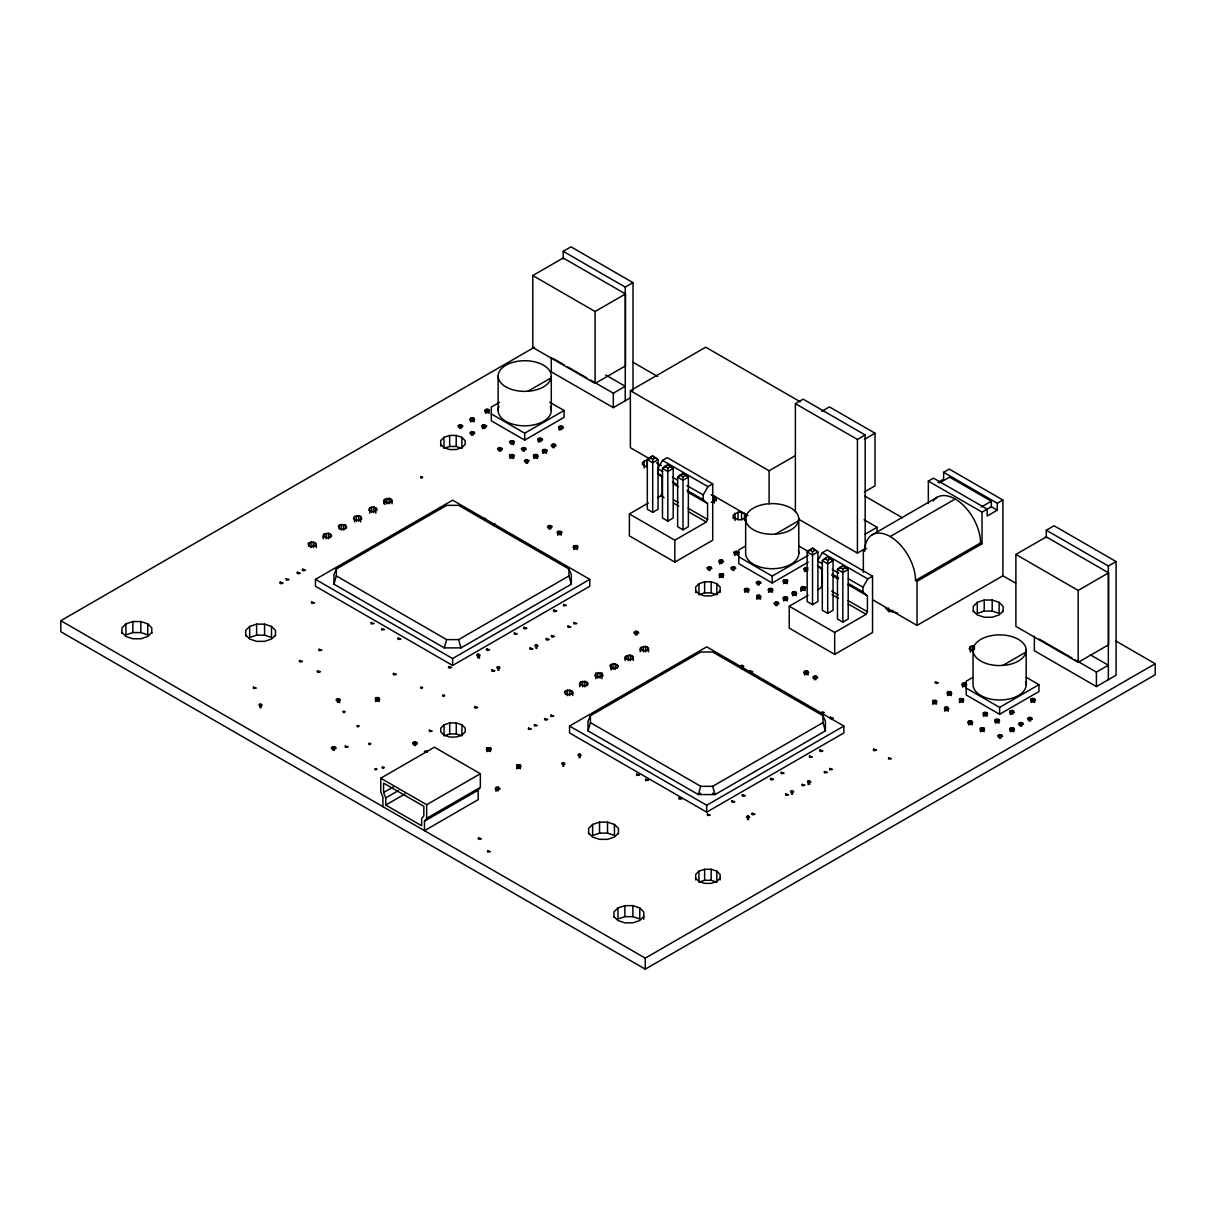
<?xml version="1.0" encoding="UTF-8"?>
<svg xmlns="http://www.w3.org/2000/svg" width="1216" height="1216" viewBox="0 0 1216 1216"><rect width="100%" height="100%" fill="white"/><g stroke="black" fill="none" stroke-linecap="round" stroke-linejoin="round"><path stroke-width="1.5" d="M498.134 376.048A26.57 15.337 0 0 1 524.704 360.711A26.57 15.337 0 0 1 551.274 376.048L550.362 380.015A26.57 15.337 0 0 1 531.574 390.868L524.704 391.385A26.57 15.337 0 0 1 498.134 376.048L498.134 410.491M745.651 518.943A26.57 15.337 0 0 1 772.206 503.606A26.57 15.337 0 0 1 798.775 518.943L797.878 522.926A26.57 15.337 0 0 1 779.091 533.763L772.206 534.28A26.57 15.337 0 0 1 745.651 518.943L745.651 553.386A26.57 15.337 0 0 0 774.531 568.662A26.57 15.337 0 0 0 798.38 550.711M973.043 650.226A26.57 15.337 0 0 1 999.613 634.889A26.57 15.337 0 0 1 1026.182 650.226L1025.27 654.208A26.57 15.337 0 0 1 1006.483 665.046L999.613 665.578A26.57 15.337 0 0 1 973.043 650.226L973.043 684.669A26.57 15.337 0 0 0 1001.923 699.945A26.57 15.337 0 0 0 1025.772 681.994M333.944 584.182L336.33 575.928L336.33 569.042L446.667 505.339L458.599 505.339L568.936 569.042L571.322 574.545L571.322 584.182L460.986 647.885L444.281 647.885L333.944 584.182L333.944 574.545L336.33 569.042M444.281 647.885L446.667 639.616L458.599 639.616L568.936 575.928L568.936 569.042M588.012 730.877L590.398 722.608L590.398 715.722L700.735 652.019L712.667 652.019L823.004 715.722L825.39 721.225L825.39 730.877L715.054 794.565L698.349 794.565L588.012 730.877L588.012 721.225L590.398 715.722M823.004 715.722L823.004 722.608L712.667 786.311L700.735 786.311L698.349 794.565L700.735 793.197M657.704 497.602L660.85 495.794L662.142 493.225L662.142 477.386L657.719 473.434L657.719 468.677L662.492 460.408L667.265 457.657L712.713 483.892L712.713 540.238L674.834 562.096L629.386 535.861L629.386 513.958L648.265 503.059M629.386 513.958L674.834 540.193L706.298 522.029L707.575 519.46L707.575 503.622L703.167 499.67L686.934 490.291M822.426 563.768L817.547 560.956L822.32 552.702L827.093 549.936L872.541 576.186L872.541 632.518L834.678 654.375L789.23 628.14L789.23 606.237L834.678 632.472L866.142 614.308L867.418 611.739L867.418 595.901L862.995 591.949L848.388 583.513M703.167 499.67L703.167 494.912L707.94 486.658L712.713 483.892M862.995 591.949L862.995 587.191L867.768 578.938L872.541 576.186M480.35 787.33L478.162 790.187L478.162 799.672L424.49 830.665L424.49 821.18L426.664 818.322L480.35 787.33L480.35 773.726L434.416 747.217L380.745 778.21L380.745 791.814L382.918 797.179L382.918 806.664M151.757 633.369L151.757 627.851L147.759 623.854L140.843 621.558L132.848 621.558L125.932 623.854L121.934 627.851L121.934 633.369M151.757 632.472L147.759 636.47L140.843 638.765L132.848 638.765L125.932 636.47L121.934 632.472M316.342 547.458L316.342 543.78L315.233 542.67L311.068 542.032L308.028 543.78L309.138 546.182L311.068 546.82L316.342 545.072M323.182 536.317L328.442 538.08L331.482 536.317L331.482 535.04L328.442 533.277L324.292 533.915L323.182 535.04L323.182 538.703M339.446 525.175L338.322 526.285L339.446 528.686L343.596 529.325L346.636 527.577L345.526 525.175L341.362 524.537L339.446 525.175L339.446 528.854M354.586 516.435L353.476 518.822L356.516 520.585L361.79 518.822L360.666 516.435L358.75 515.782L354.586 516.435L354.586 521.938M275.5 635.953L275.5 630.435L271.502 626.438L264.586 624.142L256.606 624.142L249.675 626.438L245.693 630.435L245.693 635.953M369.74 507.68L368.63 510.082L371.67 511.845L376.93 510.082L376.93 508.79L373.89 507.042L369.74 507.68L369.74 513.198M440.709 444.387L443.992 447.67L449.662 449.555L456.213 449.555L461.882 447.67L465.15 444.387L465.15 440.618L461.882 437.334L456.213 435.45L449.662 435.45L443.992 437.334L440.709 440.618L440.709 446.12M392.084 503.728L392.084 500.05L389.044 498.302L383.77 500.05L383.77 503.728M470.531 418.228L469.878 419.642L471.656 420.675L474.757 419.642L472.978 417.848L470.531 418.228L470.531 421.906M392.084 501.342L389.044 503.09L383.77 501.342M485.442 409.625L484.789 411.023L486.567 412.057L489.668 411.023L487.89 409.245L485.442 409.625L485.442 413.288M482.463 425.114L481.81 426.527L483.588 427.561L486.035 427.181L486.689 425.767L482.463 425.114L482.463 428.792M275.5 635.056L271.502 639.038L264.586 641.349L256.606 641.349L249.675 639.038L245.693 635.056M510.066 454.83L509.413 456.243L511.206 457.277L513.654 456.897L514.307 455.483L510.066 454.83L510.066 458.508M538.399 438.474L537.746 439.888L539.539 440.922L542.64 439.888L541.971 438.474L538.399 438.474L538.399 442.153M559.269 426.421L558.615 427.834L560.409 428.868L563.51 427.834L562.856 426.421L559.269 426.421L559.269 430.099M533.93 454.83L533.277 456.243L535.055 457.277L538.156 456.243L536.378 454.45L533.93 454.83L533.93 458.508M542.868 449.662L542.214 451.075L544.008 452.109L546.455 451.729L547.109 450.315L542.868 449.662L542.868 453.34M485.442 519.81L485.442 518.426L483.056 518.426M492.343 524.476L495.155 524.035L495.596 524.978L494.41 525.662M375.577 697.893L375.577 699.96L379.818 699.306L378.024 697.513L375.577 697.893L375.577 701.571M557.718 531.438L557.065 532.851L558.858 533.885L561.306 533.505L561.959 532.091L557.718 531.438L557.718 535.116M647.17 467.096L647.17 459.739L642.398 462.49L642.398 464.512L647.17 467.263M573.77 545.802L573.116 547.215L574.894 548.249L577.342 547.869L577.995 546.455L573.77 545.802L573.77 549.48M444.053 724.812L440.77 728.095L440.77 731.88L444.053 735.148L449.722 737.033L456.274 737.033L461.943 735.148L465.211 731.88L465.211 728.095L461.943 724.812L456.274 722.927L449.722 722.927L444.053 724.812L444.053 735.832L449.722 733.947L456.274 733.947L461.943 735.832L461.943 724.812M427.226 752.233L427.226 750.85L424.414 751.29L426.466 752.476M716.026 499.502L711.254 502.254M486.932 747.916L486.278 749.33L488.072 750.363L491.158 749.33L490.504 747.916L486.932 747.916L486.932 751.594M733.294 516.998L738.051 519.749L741.547 519.749L746.32 516.998L746.32 514.976L741.547 512.225L738.051 512.225L733.294 514.976L733.294 518.639M572.797 695.522L572.797 691.843L571.672 690.734L567.522 690.08L564.482 691.843L565.592 694.245L567.522 694.883L572.797 693.135M579.637 684.38L584.896 686.143L587.936 684.38L587.936 683.103L584.896 681.34L580.746 681.978L579.637 683.103L579.637 686.766M595.886 673.238L594.776 675.64L597.816 677.388L603.09 675.64L601.981 673.238L595.886 673.238L595.886 678.741M611.04 664.498L609.93 665.608L611.04 668.01L615.19 668.648L618.245 666.885L618.245 665.608L615.19 663.845L611.04 664.498L611.04 670.001M719.522 560.257L718.869 561.67L720.662 562.704L723.763 561.67L721.97 559.892L719.522 560.257L719.522 563.935M516.754 765.138L516.754 767.205L520.98 766.551L520.326 765.138L516.754 765.138L516.754 768.816M633.384 660.531L633.384 656.853L630.344 655.105L625.07 656.853L625.07 660.531M720.115 592.496L720.115 586.994L716.847 583.71L711.178 581.826L704.626 581.826L698.957 583.71L695.674 586.994L695.674 592.496M495.87 787.527L495.216 788.926L497.01 789.959L500.11 788.926L498.317 787.147L495.87 787.527L495.87 791.19M738.674 552.307L736.881 551.274L733.78 552.307L735.574 554.101L738.674 553.067M648.538 651.791L648.538 648.113L645.498 646.35L640.224 648.113L640.224 651.791M633.384 658.145L630.344 659.908L625.07 658.145M719.522 574.043L719.522 576.095L723.763 575.442L723.11 574.043L719.522 574.043L719.522 577.706M648.538 649.405L645.498 651.153L640.224 649.405M720.115 590.763L716.847 594.046L711.178 595.931L704.626 595.931L698.957 594.046L695.674 590.763M744.876 588.666L744.222 590.079L746.016 591.113L749.102 590.079L748.448 588.666L744.876 588.666L744.876 592.344M756.808 595.551L756.808 597.618L761.034 596.965L759.24 595.171L756.808 595.551L756.808 599.23M768.725 588.666L768.071 590.079L769.865 591.113L772.966 590.079L772.312 588.666L768.725 588.666L768.725 592.344M783.636 580.062L782.982 581.476L784.776 582.51L787.877 581.476L787.223 580.062L783.636 580.062L783.636 583.741M808.093 568.009L803.867 568.662L804.521 570.076L808.093 570.076M783.636 597.284L782.982 598.682L784.776 599.716L787.877 598.682L787.223 597.284L783.636 597.284L783.636 600.947M792.589 592.116L791.935 593.53L793.714 594.563L796.814 593.53L795.036 591.736L792.589 592.116L792.589 595.779M800.873 588.362L803.974 589.395L805.767 587.602L801.526 586.948L800.873 591.28M618.442 833.933L618.442 828.43L614.445 824.433L607.529 822.122L599.534 822.122L592.618 824.433L588.62 828.43L588.62 833.933M618.442 833.036L614.445 837.034L607.529 839.344L599.534 839.344L592.618 837.034L588.62 833.036M804.521 671.308L803.867 672.722L805.646 673.755L808.746 672.722L806.953 670.928L804.521 671.308L804.521 674.986M643.781 919.281L643.781 911.924L639.783 907.926L632.867 905.631L624.872 905.631L617.956 907.926L613.958 911.924L613.958 917.442M643.781 916.545L639.783 920.542L632.867 922.838L624.872 922.838L617.956 920.542L613.958 916.545M720.115 879.943L720.115 874.426L716.847 871.158L711.178 869.273L704.626 869.273L698.957 871.158L695.674 874.426L695.674 879.943M1003.109 611.846L1003.109 606.328L999.126 602.346L992.195 600.035L984.215 600.035L977.299 602.346L973.302 606.328L973.302 611.846M808.093 780.946L807.652 781.888L808.853 782.572L810.92 781.888L808.093 780.946L808.093 784.624M720.115 878.21L716.847 881.494L711.178 883.378L704.626 883.378L698.957 881.494L695.674 878.21M1003.109 610.949L999.126 614.946L992.195 617.242L984.215 617.242L977.299 614.946L973.302 610.949M974.396 649.557L974.396 645.894L970.322 646.517L969.228 648.873L972.207 650.59M932.748 700.583L932.748 702.65L936.974 701.982L936.32 700.583L932.748 700.583L932.748 704.246M947.659 691.965L946.99 693.378L948.784 694.412L951.885 693.378L950.091 691.585L947.659 691.965L947.659 695.643M962.555 683.362L961.902 684.775L963.695 685.809L966.796 684.775L965.002 682.982L962.555 683.362L962.555 687.04M944.665 707.469L944.665 709.536L948.906 708.882L947.112 707.089L944.665 707.469L944.665 711.132M959.576 698.85L959.576 700.918L963.817 700.264L963.163 698.85L959.576 698.85L959.576 702.529M968.529 721.24L967.875 722.654L969.654 723.687L972.754 722.654L970.976 720.86L968.529 721.24L968.529 724.903M983.44 712.622L983.44 714.689L987.666 714.035L987.012 712.622L983.44 712.622L983.44 716.3M980.461 728.126L980.461 730.193L984.686 729.539L984.033 728.126L980.461 728.126L980.461 731.804M995.357 719.522L994.703 720.921L996.497 721.954L999.598 720.921L998.944 719.522L995.357 719.522L995.357 723.186M1010.268 710.904L1009.614 712.318L1011.408 713.351L1014.509 712.318L1012.715 710.524L1010.268 710.904L1010.268 714.582M1031.153 698.85L1031.153 700.918L1035.378 700.264L1033.585 698.47L1031.153 698.85L1031.153 702.529M1010.268 728.126L1009.614 729.539L1011.408 730.573L1014.509 729.539L1012.715 727.746L1010.268 728.126L1010.268 731.804M649.709 457.596L647.322 459.663L647.322 509.246L652.703 512.346L658.069 509.246L658.069 459.663L652.703 455.878L649.709 457.596L652.703 459.314L655.682 457.596M664.863 466.351L662.477 468.403L662.477 518.001L667.842 521.086L673.208 518.001L673.208 468.403L667.842 464.618L664.863 466.351L667.842 468.069L670.822 466.351M680.018 475.091L677.631 477.158L677.631 526.741L682.997 529.842L688.362 526.741L688.362 477.158L682.997 473.374L680.018 475.091L682.997 476.809L685.976 475.091M809.552 549.875L807.166 551.942L807.166 601.525L812.531 604.626L817.897 601.525L817.897 551.942L812.531 548.158L809.552 549.875L812.531 551.593L815.51 549.875M824.706 558.63L822.32 560.698L822.32 610.28L827.686 613.381L833.051 610.28L833.051 560.698L827.686 556.898L824.706 558.63L827.686 560.348L830.665 558.63M839.846 567.37L837.459 569.438L837.459 619.02L842.825 622.121L848.206 619.02L848.206 569.438L842.825 565.653L839.846 567.37L842.825 569.088L845.819 567.37M667.842 465.12L662.477 468.403L667.842 471.504L673.208 468.403L667.842 464.618M682.997 473.86L677.631 477.158L682.997 480.259L688.362 477.158L682.997 473.374M811.194 549.48L807.166 551.942L812.531 555.043L817.897 551.942L812.531 548.158M842.825 566.139L837.459 569.438L842.825 572.538L848.206 569.438L842.825 565.653M563.221 258.902L563.221 251.317L570.973 246.848L633.004 282.659L633.004 390.61M532.806 275.546L563.221 257.99L625.51 293.953L625.51 365.864L595.095 383.435L532.806 347.472L532.806 275.546L595.095 311.509L625.51 293.953M563.221 251.317L625.252 287.128L633.004 282.659M1115.802 640.984L1155.2 663.738L1155.2 674.758L645.27 969.152L60.8 631.712L60.8 620.692L534.538 347.183M499.381 402.39L491.31 407.041L491.31 420.812L524.704 440.101L564.072 417.377L564.072 410.491L549.754 402.222M528.139 391.126L550.818 378.039M491.31 413.926L524.704 433.215L564.072 410.491M590.474 380.015L613.32 393.209L625.252 386.308L605.659 374.999M649.952 459.01L630.374 447.701L630.374 390.686L705.706 347.198L800.356 401.842M315.461 579.363L452.626 500.171L589.806 579.363L589.806 586.249L452.626 665.441L315.461 586.249L315.461 579.363L452.626 658.555L589.806 579.363M551.289 357.398L551.289 371.838L613.32 407.649L629.903 398.073M795.386 511.602L795.386 403.651L803.138 399.167L865.169 434.978L865.169 548.614L857.417 553.098L798.654 519.171M821.849 411.266L829.418 406.904L875.018 433.215L875.018 485.853L864.394 491.978M630.374 390.686L769.105 470.774L795.294 455.65M795.386 403.651L857.417 439.462L865.169 434.978M864.394 439.341L875.018 433.215M745.271 546.212L738.811 549.936L738.811 563.707L772.206 582.996L808.29 562.157M775.656 534.022L798.334 520.934M383.572 792.528L383.572 783.104L423.837 806.345L423.837 815.769L421.663 818.626L421.663 825.77L385.746 805.038L385.746 797.894L383.572 792.528L393.209 786.965M928.34 503.47L928.34 481.11L933.493 478.146L987.164 509.139L987.164 516.025L997.302 510.158L997.302 503.272L943.631 472.294L943.631 479.18L937.84 482.524M943.631 472.294L949.225 469.057L1002.896 500.05L1002.896 575.806L917.016 625.389L873.103 600.035M385.746 797.894L398.59 790.476M738.811 556.822L772.206 576.11L808.29 555.271M939.451 482.965L949.59 477.113L991.344 501.205L991.344 506.722L997.302 510.158M385.746 805.038L405.019 793.911M865.169 534.174L877.101 527.273L877.101 532.699M872.252 534.766L937.262 497.238M863.345 572.356L863.345 550.316L866.582 548.446M863.345 550.316L864.819 551.182A35.857 20.702 60 0 1 890.173 536.545L955.183 499.016M380.745 778.21L426.664 804.718L480.35 773.726M569.529 726.043L706.694 646.851L843.874 726.043L843.874 732.944L706.694 812.136L569.529 732.944L569.529 726.043L706.694 805.25L843.874 726.043M789.23 606.237L808.108 595.338M817.547 589.882L820.694 588.073L821.97 585.504L821.97 569.666L817.547 565.714L822.426 568.526M424.49 821.18L478.162 790.187M981.206 507.072L991.344 501.205M928.34 481.11L982.026 512.103L991.344 506.722M997.302 503.272L1002.896 500.05M890.173 536.545A35.857 20.702 60 0 1 915.526 580.458L980.537 542.914L982.026 543.78L982.026 512.103M915.526 580.458L917.016 581.309L982.026 543.78M1046.307 537.806L1046.307 530.222L1054.059 525.753L1116.09 561.564L1116.09 675.199L1096.406 686.554L1034.375 650.742L1034.375 636.302M1015.892 554.45L1046.307 536.894L1108.597 572.858L1108.597 644.784L1078.182 662.34L1015.892 626.377L1015.892 554.45L1078.182 590.414L1108.597 572.858M1046.307 530.222L1108.338 566.033L1116.09 561.564M972.663 677.494L966.203 681.218L966.203 694.99L999.613 714.278L1038.966 691.554L1038.966 684.669L1026.243 677.327M1003.048 665.304L1025.726 652.217M966.203 688.104L999.613 707.393L1038.966 684.669M1075.187 659.862L1096.406 672.114L1108.338 665.228L1090.387 654.862M60.8 620.692L645.27 958.132L1155.2 663.738M459.739 424.734L457.946 425.767L458.599 427.181L462.186 427.181L462.84 425.767L459.739 424.734L459.739 428.412M471.656 431.619L469.878 432.653L470.531 434.066L474.757 433.413L474.103 431.999L471.656 431.619L471.656 435.298M461.882 437.334L461.882 448.354L456.213 446.47L449.662 446.47L443.992 448.354L443.992 437.334M511.206 440.678L509.413 441.712L510.066 443.126L514.307 442.472L513.654 441.058L511.206 440.678L511.206 444.357M499.274 447.564L497.481 448.598L498.15 450.011L501.722 450.011L502.375 448.598L499.274 447.564L499.274 451.242M523.138 447.564L521.345 448.598L521.998 450.011L526.239 449.358L525.57 447.944L523.138 447.564L523.138 451.242M552.946 444.114L551.167 445.147L551.821 446.561L556.046 445.907L555.393 444.494L552.946 444.114L552.946 447.792M526.118 459.618L524.324 460.651L524.978 462.065L527.425 462.445L529.218 460.651L526.118 459.618L526.118 463.296M147.759 623.854L147.759 634.874L140.843 632.578L132.848 632.578L125.932 634.874L125.932 623.854M549.191 525.479L547.413 526.513L548.066 527.926L550.498 528.306L552.292 526.513L549.191 525.479L549.191 529.158M271.502 626.438L271.502 637.458L264.586 635.162L256.606 635.162L249.675 637.458L249.675 626.438M260.163 704.11L258.962 704.809L259.403 705.736L262.23 705.31L260.163 704.11L260.163 707.788M708.73 566.778L706.952 567.811L707.606 569.21L711.831 568.556L711.178 567.142L708.73 566.778L708.73 570.441M732.594 566.778L730.801 567.811L731.454 569.21L735.695 568.556L735.026 567.142L732.594 566.778L732.594 570.441M337.577 698.714L336.087 699.58L336.634 700.75L340.161 700.203L337.577 698.714L337.577 702.392M477.842 654.178L476.657 654.877L477.082 655.819L479.91 655.378L477.842 654.178L477.842 657.856M535.998 644.723L534.797 645.407L535.238 646.35L538.065 645.909L535.998 644.723L535.998 648.386M716.847 583.71L716.847 594.73L711.178 592.846L704.626 592.846L698.957 594.73L698.957 583.71M497.998 666.657L496.812 667.341L497.253 668.283L500.065 667.842L497.998 666.657L497.998 670.32M757.933 581.4L756.154 582.434L756.808 583.847L761.034 583.194L760.38 581.78L757.933 581.4L757.933 585.078M635.679 631.332L633.886 632.366L634.539 633.779L638.78 633.126L638.111 631.712L635.679 631.332L635.679 635.01M333.062 746.685L331.269 747.718L331.922 749.132L336.163 748.478L335.51 747.065L333.062 746.685L333.062 750.363M775.823 602.072L774.045 603.106L774.698 604.504L778.924 603.85L778.27 602.437L775.823 602.072L775.823 605.735M414.291 741.927L412.498 742.961L413.151 744.374L417.392 743.721L416.738 742.307L414.291 741.927L414.291 745.606M892.863 610.326L888.607 611.739L888.607 608.061M741.76 665.38L740.559 666.064L741 667.006L743.827 666.566L741.76 665.38L741.76 669.043M999.126 602.346L999.126 613.366L992.195 611.055L984.215 611.055L977.299 613.366L977.299 602.346M579.242 754.042L578.041 754.726L578.482 755.668L581.294 755.227L579.242 754.042L579.242 757.72M814.598 676.096L812.805 677.13L813.458 678.543L817.699 677.89L817.046 676.476L814.598 676.096L814.598 679.774M562.886 762.645L561.701 763.344L562.142 764.271L564.954 763.846L562.886 762.645L562.886 766.323M614.445 824.433L614.445 835.453L607.529 833.142L599.534 833.142L592.618 835.453L592.618 824.433M791.677 790.613L790.476 791.297L790.917 792.239L793.744 791.798L791.677 790.613L791.677 794.276M1029.298 717.41L1027.505 718.443L1028.174 719.857L1032.399 719.203L1031.746 717.79L1029.298 717.41L1029.298 721.088M1020.361 722.578L1018.567 723.611L1019.221 725.025L1023.446 724.371L1022.793 722.958L1020.361 722.578L1020.361 726.256M747.658 816.027L746.472 816.711L746.898 817.654L749.725 817.213L747.658 816.027L747.658 819.69M999.476 734.631L997.698 735.665L998.351 737.078L1002.577 736.425L1001.923 735.011L999.476 734.631L999.476 738.31M716.847 871.158L716.847 882.178L711.178 880.293L704.626 880.293L698.957 882.178L698.957 871.158M639.783 907.926L639.783 918.946L632.867 916.651L624.872 916.651L617.956 918.946L617.956 907.926M897.56 612.94L888.607 611.055L885.339 607.772M711.254 494.73L716.026 497.481L716.026 501.159M821.514 713.488L824.342 712.546L822.274 711.862L821.074 713.047M633.11 362.307L657.734 376.534M864.606 495.961L902.363 517.758M1002.516 575.578L1015.649 583.163M864.044 519.734L877.101 527.273M552.93 358.34L564.361 364.937M567.614 366.822L587.206 378.13M1039.285 639.13L1071.919 657.978M662.492 460.408L707.94 486.658M822.32 552.702L867.768 578.938M656.488 462.779L661.382 465.606M711.983 494.821L747.886 515.554M798.851 546.03L808.397 551.547M657.719 468.677L662.583 471.489M672.326 477.113L677.19 479.925M686.934 485.549L703.167 494.912M832.17 569.392L838.66 573.146M848.388 578.77L862.995 587.191M657.719 473.434L662.583 476.231M672.326 481.855L677.19 484.667M832.17 574.134L838.66 577.889M673.497 483.938L678.361 486.75M688.104 492.374L707.575 503.622M831.714 575.274L838.204 579.029M847.947 584.653L867.418 595.901M673.497 499.776L678.361 502.588M688.104 508.212L707.575 519.46M831.714 591.128L838.204 594.867M847.947 600.491L867.418 611.739M660.85 495.794L664.103 497.663M673.846 503.287L678.71 506.099M688.454 511.723L706.298 522.029M832.048 594.624L838.554 598.378M848.282 604.002L866.142 614.308M336.33 575.928L446.667 639.616M590.398 722.608L700.735 786.311M712.667 793.197L715.054 794.565L712.667 786.311M829.023 558.22L833.051 560.698L827.686 563.783L822.32 560.698L827.686 556.898M654.041 457.201L658.069 459.663L652.703 462.764L647.322 459.663L652.703 455.878M823.004 722.608L825.39 730.877M568.936 575.928L571.322 584.182M458.599 639.616L460.986 647.885M1108.338 566.033L1108.338 679.668M1096.406 672.114L1096.406 686.554M1078.182 590.414L1078.182 662.34M1034.725 698.85L1034.725 702.529M1033.585 698.47L1033.585 702.149M1032.278 698.47L1032.278 702.149M1030.606 717.41L1030.606 721.088M1026.182 650.226L1026.182 684.669M1021.668 722.578L1021.668 726.256M1013.855 728.126L1013.855 731.804M1012.715 710.524L1012.715 714.202M1012.715 727.746L1012.715 731.424M1011.408 710.524L1011.408 714.202M1011.408 727.746L1011.408 731.424M1000.783 734.631L1000.783 738.31M999.613 707.393L999.613 714.278M998.944 719.522L998.944 723.186M997.804 719.142L997.804 722.806M996.497 719.142L996.497 722.806M992.195 600.035L992.195 611.055M987.012 712.622L987.012 716.3M985.887 712.257L985.887 715.92M984.565 712.257L984.565 715.92M984.215 600.035L984.215 611.055M984.033 728.126L984.033 731.804M982.893 727.746L982.893 731.424M981.586 727.746L981.586 731.424M972.207 645.894L972.207 651.396M972.101 721.24L972.101 724.903M970.976 720.86L970.976 724.538M970.322 646.517L970.322 652.034M969.654 720.86L969.654 724.538M965.002 682.982L965.002 686.66M963.695 682.982L963.695 686.66M963.163 698.85L963.163 702.529M962.023 698.47L962.023 702.149M960.716 698.47L960.716 702.149M951.231 691.965L951.231 695.643M950.091 691.585L950.091 695.263M948.784 691.585L948.784 695.263M948.252 707.469L948.252 711.132M947.112 707.089L947.112 710.752M945.805 707.089L945.805 710.752M936.32 700.583L936.32 704.246M935.18 700.203L935.18 703.866M933.873 700.203L933.873 703.866M917.016 581.309L917.016 625.389M857.417 439.462L857.417 553.098M842.825 569.088L842.825 622.121M834.678 632.472L834.678 654.375M827.686 560.348L827.686 613.381M815.906 676.096L815.906 679.774M812.531 551.593L812.531 604.626M809.719 780.687L809.719 784.366M808.853 780.687L808.853 784.366M808.093 671.308L808.093 674.986M806.953 567.629L806.953 571.307M806.953 670.928L806.953 674.606M805.646 567.629L805.646 571.307M805.646 670.928L805.646 674.606M805.114 586.948L805.114 590.626M804.521 568.009L804.521 571.687M803.974 586.568L803.974 590.246M802.666 586.568L802.666 590.246M801.526 586.948L801.526 590.626M798.775 518.943L798.775 553.386M796.161 592.116L796.161 595.779M795.036 591.736L795.036 595.414M793.714 591.736L793.714 595.414M792.543 790.613L792.543 794.276M787.223 580.062L787.223 583.741M787.223 597.284L787.223 600.947M786.083 579.682L786.083 583.361M786.083 596.904L786.083 600.567M784.776 579.682L784.776 583.361M784.776 596.904L784.776 600.567M777.146 602.072L777.146 605.735M772.206 576.11L772.206 582.996M772.312 588.666L772.312 592.344M771.172 588.286L771.172 591.964M769.865 588.286L769.865 591.964M769.105 470.774L769.105 503.88M760.38 595.551L760.38 599.23M759.24 581.4L759.24 585.078M759.24 595.171L759.24 598.85M757.933 595.171L757.933 598.85M748.539 816.027L748.539 819.69M748.448 588.666L748.448 592.344M747.323 588.286L747.323 591.964M746.016 588.286L746.016 591.964M744.572 513.228L744.572 520.57M742.626 665.38L742.626 669.043M741.547 512.225L741.547 519.566M738.051 512.225L738.051 519.566M738.021 551.654L738.021 555.332M736.881 551.274L736.881 554.952M735.574 551.274L735.574 554.952M735.026 513.228L735.026 520.57M734.434 551.654L734.434 555.332M733.902 566.778L733.902 570.441M723.11 574.043L723.11 577.706M721.97 559.892L721.97 563.555M721.97 573.663L721.97 577.326M720.662 559.892L720.662 563.555M720.662 573.663L720.662 577.326M714.278 495.733L714.278 503.074M711.178 581.826L711.178 592.846M711.178 869.273L711.178 880.293M710.038 566.778L710.038 570.441M706.694 805.25L706.694 812.136M704.626 581.826L704.626 592.846M704.626 869.273L704.626 880.293M682.997 476.809L682.997 529.842M674.834 540.193L674.834 562.096M667.842 468.069L667.842 521.086M652.703 459.314L652.703 512.346M647.429 647.003L647.429 650.666M645.498 646.35L645.498 651.867M645.27 958.132L645.27 969.152M644.146 460.758L644.146 468.099M643.264 646.35L643.264 651.867M641.334 647.003L641.334 650.666M636.986 631.332L636.986 635.01M632.867 905.631L632.867 916.651M632.274 655.743L632.274 659.422M630.344 655.105L630.344 660.607M628.125 655.105L628.125 660.607M626.194 655.743L626.194 659.422M625.252 287.128L625.252 400.763M624.872 905.631L624.872 916.651M617.12 664.498L617.12 668.162M615.19 663.845L615.19 669.362M613.32 393.209L613.32 407.649M612.97 663.845L612.97 669.362M607.529 822.122L607.529 833.142M601.981 673.238L601.981 678.741M600.05 672.6L600.05 678.102M599.534 822.122L599.534 833.142M597.816 672.6L597.816 678.102M595.095 311.509L595.095 383.435M586.826 681.978L586.826 685.657M584.896 681.34L584.896 686.858M582.677 681.34L582.677 686.858M580.746 681.978L580.746 685.657M580.108 754.042L580.108 757.72M577.342 545.802L577.342 549.48M576.217 545.422L576.217 549.1M574.894 545.422L574.894 549.1M571.672 690.734L571.672 694.397M569.757 690.08L569.757 695.598M567.522 690.08L567.522 695.598M565.592 690.734L565.592 694.397M563.768 762.645L563.768 766.323M561.716 426.041L561.716 429.719M561.306 531.438L561.306 535.116M560.409 426.041L560.409 429.719M560.166 531.058L560.166 534.736M558.858 531.058L558.858 534.736M554.268 444.114L554.268 447.792M551.274 376.048L551.274 410.491M550.498 525.479L550.498 529.158M546.455 449.662L546.455 453.34M545.315 449.282L545.315 452.96M544.008 449.282L544.008 452.96M540.846 438.094L540.846 441.773M539.539 438.094L539.539 441.773M537.502 454.83L537.502 458.508M536.864 644.723L536.864 648.386M536.378 454.45L536.378 458.128M535.055 454.45L535.055 458.128M527.425 459.618L527.425 463.296M524.704 433.215L524.704 440.101M524.446 447.564L524.446 451.242M520.326 765.138L520.326 768.816M519.202 764.758L519.202 768.436M517.879 764.758L517.879 768.436M513.654 441.058L513.654 444.722M513.654 454.83L513.654 458.508M512.514 440.678L512.514 444.357M512.514 454.45L512.514 458.128M511.206 454.45L511.206 458.128M500.582 447.564L500.582 451.242M498.879 666.657L498.879 670.32M498.317 787.147L498.317 790.81M497.01 787.147L497.01 790.81M490.504 747.916L490.504 751.594M489.379 747.551L489.379 751.214M489.014 409.625L489.014 413.288M487.89 409.245L487.89 412.908M488.072 747.551L488.072 751.214M486.567 409.245L486.567 412.908M484.895 424.734L484.895 428.412M483.588 424.734L483.588 428.412M479.469 654.436L479.469 658.114M478.724 654.178L478.724 657.856M474.103 418.228L474.103 421.906M472.978 417.848L472.978 421.526M472.978 431.619L472.978 435.298M471.656 417.848L471.656 421.526M461.046 424.734L461.046 428.412M456.213 435.45L456.213 446.47M456.274 722.927L456.274 733.947M452.626 658.555L452.626 665.441M449.662 435.45L449.662 446.47M449.722 722.927L449.722 733.947M426.664 804.718L426.664 818.322M415.598 741.927L415.598 745.606M390.974 498.94L390.974 502.603M389.044 498.302L389.044 503.804M386.81 498.302L386.81 503.804M384.879 498.94L384.879 504.442M379.164 697.893L379.164 701.571M378.024 697.513L378.024 701.191M376.717 697.513L376.717 701.191M375.82 507.68L375.82 513.198M373.89 507.042L373.89 512.544M371.67 507.042L371.67 512.544M360.666 516.435L360.666 521.938M358.75 515.782L358.75 521.299M356.516 515.782L356.516 521.299M345.526 525.175L345.526 528.854M343.596 524.537L343.596 530.039M341.362 524.537L341.362 530.039M339.614 699.033L339.614 702.696M338.671 698.714L338.671 702.392M334.37 746.685L334.37 750.363M330.372 533.915L330.372 537.594M328.442 533.277L328.442 538.794M326.222 533.277L326.222 538.794M324.292 533.915L324.292 537.594M315.233 542.67L315.233 546.334M313.302 542.032L313.302 547.534M311.068 542.032L311.068 547.534M309.138 542.67L309.138 546.334M264.586 624.142L264.586 635.162M261.03 704.11L261.03 707.788M256.606 624.142L256.606 635.162M140.843 621.558L140.843 632.578M132.848 621.558L132.848 632.578M550.362 406.509A26.57 15.337 0 0 1 524.704 425.828A26.57 15.337 0 0 1 499.046 406.509M933.234 500.977A35.857 20.702 60 0 1 961.75 503.789A35.857 20.702 60 0 1 980.537 542.914M280.273 582.13L279.847 583.072L281.033 583.756L283.1 583.072L280.273 582.13M286.246 578.679L286.246 580.062L289.058 579.622L286.246 578.679M297.449 572.204L297.023 573.146L298.209 573.846L300.276 573.146L297.449 572.204M302.647 569.21L302.206 570.152L303.392 570.851L305.459 570.152L302.647 569.21M420.736 476.93C420.143 480.001 425.296 476.049 420.736 476.93M311.585 601.92L311.585 603.303L314.412 602.862L311.585 601.92M253.445 687.146L253.445 688.53L256.257 688.089L253.445 687.146M299.653 660.47L299.227 661.398L300.413 662.097L302.48 661.398L299.653 660.47M319.048 649.268L319.048 650.651L321.86 650.21L319.048 649.268M317.558 670.791L317.118 671.734L318.303 672.418L320.37 671.734L317.558 670.791M371.23 622.592L371.23 623.96L374.057 623.534L371.23 622.592M381.672 628.611L381.672 629.994L384.484 629.554L381.672 628.611M398.073 638.081L398.073 639.464L400.885 639.023L398.073 638.081M343.201 711.421C342.608 714.491 347.761 710.539 343.201 711.421M393.589 673.375L393.163 674.318L394.349 675.002L396.416 674.318L393.589 673.375M357.215 725.709C356.622 728.779 361.775 724.827 357.215 725.709M345.344 746.001L345.344 747.369L348.171 746.928L345.344 746.001M420.736 687.314C420.143 690.384 425.296 686.432 420.736 687.314M368.843 743.447C368.25 746.518 373.403 742.55 368.843 743.447M448.826 666.49L448.385 667.432L449.57 668.116L451.638 667.432L448.826 666.49M486.75 648.858L486.309 649.8L487.51 650.484L489.577 649.8L486.75 648.858M442.791 695.233C442.214 698.303 447.366 694.351 442.791 695.233M375.106 768.755C374.513 771.826 379.666 767.858 375.106 768.755M514.368 632.913L514.368 634.296L517.18 633.855L514.368 632.913M382.326 767.205C381.733 770.275 386.886 766.308 382.326 767.205M524.081 627.304L523.655 628.246L524.841 628.93L526.908 628.246L524.081 627.304M429.385 730.193L429.385 731.561L432.197 731.135L429.385 730.193M491.994 669.925L491.994 671.308L494.821 670.867L491.994 669.925M553.903 610.082L553.462 611.025L554.663 611.724L556.73 611.025L553.903 610.082M563.57 604.504L563.57 605.887L566.398 605.446L563.57 604.504M530.054 647.961L530.054 649.344L532.866 648.903L530.054 647.961M474.878 706.542L474.453 707.469L475.638 708.168L477.706 707.469L474.878 706.542M546.394 638.522L545.954 639.464L547.154 640.163L549.206 639.464L546.394 638.522M551.638 635.497L551.198 636.439L552.398 637.123L554.466 636.439L551.638 635.497M568.039 626.027L568.039 627.41L570.866 626.97L568.039 626.027M573.998 622.592L573.998 623.96L576.825 623.534L573.998 622.592M528.504 728.05L528.504 729.433L531.316 728.992L528.504 728.05M534.462 724.614L534.462 725.982L537.29 725.557L534.462 724.614M544.966 718.55L544.525 719.492L545.71 720.176L547.778 719.492L544.966 718.55M550.924 715.114L550.924 716.482L553.751 716.042L550.924 715.114M478.587 837.794L478.146 838.736L479.332 839.42L481.399 838.736L478.587 837.794M487.586 850.698L487.586 852.082L490.413 851.641L487.586 850.698M636.622 774.09L636.622 775.474L639.449 775.033L636.622 774.09M749.938 670.791L749.938 672.174L752.765 671.734L749.938 670.791M645.574 779.258L645.574 780.642L648.402 780.201L645.574 779.258M679.09 797.787L679.09 799.155L681.918 798.73L679.09 797.787M707.423 814.142L707.423 815.51L710.235 815.085L707.423 814.142M731.986 800.782L731.561 801.724L732.746 802.408L734.814 801.724L731.986 800.782M742.49 794.717L742.049 795.659L743.25 796.343L745.317 795.659L742.49 794.717M830.452 717.273L830.452 718.656L833.279 718.215L830.452 717.273M770.762 778.392L770.321 779.334L771.522 780.018L773.574 779.334L770.762 778.392M781.25 772.342L781.25 773.71L784.077 773.27L781.25 772.342M752.157 813.246L751.716 814.188L752.902 814.872L754.969 814.188L752.157 813.246M809.522 756.018L809.522 757.386L812.349 756.96L809.522 756.018M820.025 749.953L819.584 750.895L820.785 751.579L822.837 750.895L820.025 749.953M785.673 793.896L785.673 795.264L788.485 794.838L785.673 793.896M802.134 784.381L802.134 785.764L804.946 785.323L802.134 784.381M824.433 771.506L824.433 772.89L827.26 772.449L824.433 771.506M829.677 768.482L829.677 769.85L832.504 769.424L829.677 768.482M935.484 681.842L935.043 682.784L936.244 683.468L938.311 682.784L935.484 681.842M873.696 749.132L873.255 750.074L874.456 750.758L876.523 750.074L873.696 749.132M888.607 757.735L888.607 759.118L891.434 758.678L888.607 757.735"/></g></svg>
